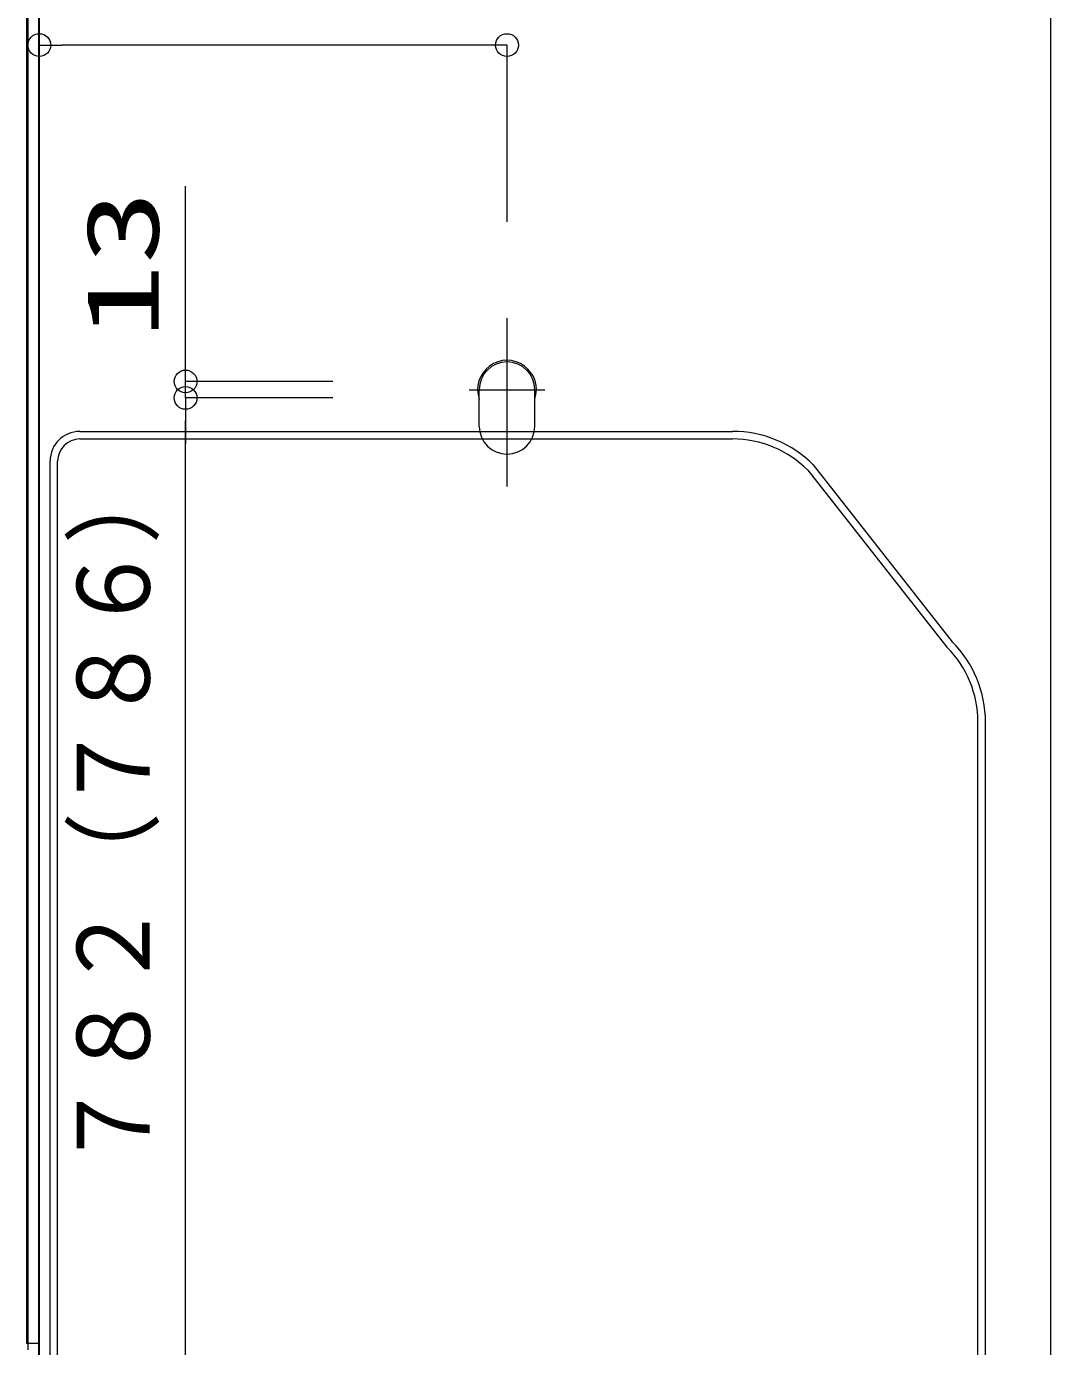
# Model space of a CAD drawing. Units: millimetres on the paper. Extents: x -305 to 305, y -152 to 152.
# Drawn here: x -248.1 to -221.09, y -75.77 to -40.96 of the extents above; entities that cross this region are included whole.
import ezdxf
from ezdxf.enums import TextEntityAlignment as Align

# ---------------------------------------------------------------- set-up
doc = ezdxf.new("R2010")
doc.units = ezdxf.units.MM
doc.linetypes.add('LONG_CHAIN', pattern=[21, 18, -1, 1, -1])
doc.layers.add('0-0_0', color=7, linetype='Continuous', lineweight=9)
doc.layers.add('0-1_VIEW0001', color=7, linetype='Continuous', lineweight=9)
doc.styles.add('ＭＳ ゴシック', font='')
doc.styles.get('ＭＳ ゴシック').set_extended_font_data('MS Gothic')

# ---------------------------------------------------------------- blocks, each defined once
blk = doc.blocks.new('_ORIGIN')
at = {"layer": '0-0_0'}
blk.add_line((0, 0), (-1, 0), dxfattribs=at)
blk.add_circle((0, 0), 0.5, dxfattribs=at)

msp = doc.modelspace()

# ---------------------------------------------------------------- linework, layer by layer
at = {"layer": '0-0_0'}
for p, q in [((-243.901, -49.72), (-243.901, -49.12)), ((-243.901, -50.754), (-243.901, -50.32)), ((-240.015, -50.754), (-243.901, -50.754)), ((-243.902, -76.354), (-243.902, -51.354)), ((-243.901, -51.354), (-243.901, -51.954))]:
    msp.add_line(p, q, dxfattribs=at)
msp.add_lwpolyline([(-240.015, -50.32), (-243.901, -50.32), (-243.901, -45.168)], dxfattribs=at)
at = {"layer": '0-1_VIEW0001'}
for p, q in [((-248.098, -25.187), (-248.098, -75.687)), ((-248.058, -25.187), (-248.058, -75.854)), ((-247.781, -25.187), (-247.781, -76.887)), ((-247.758, -25.187), (-247.758, -76.954)), ((-221.091, -25.187), (-221.091, -78.426)), ((-247.758, -46.585), (-247.758, -41.449)), ((-236.025, -41.449), (-247.158, -41.449)), ((-235.425, -46.114), (-235.425, -41.449)), ((-246.689, -51.637), (-229.475, -51.637)), ((-246.689, -51.837), (-229.475, -51.837)), ((-247.475, -77.07), (-247.475, -52.422)), ((-247.275, -77.037), (-247.275, -52.422)), ((-227.353, -52.516), (-223.687, -57.182)), ((-227.495, -52.657), (-223.828, -57.323)), ((-223.008, -77.037), (-223.008, -59.303)), ((-222.808, -77.07), (-222.808, -59.303)), ((-248.058, -75.687), (-248.098, -75.687)), ((-247.781, -75.687), (-248.058, -75.687))]:
    msp.add_line(p, q, dxfattribs=at)
at = {"layer": '0-1_VIEW0001', "color": 2, "linetype": 'LONG_CHAIN'}
for p, q in [((-235.425, -53.087), (-235.425, -48.654)), ((-236.425, -50.537), (-234.425, -50.537))]:
    msp.add_line(p, q, dxfattribs=at)
at = {"layer": '0-1_VIEW0001', "color": 2}
for p, q in [((-236.158, -51.504), (-236.158, -50.537)), ((-234.691, -51.504), (-234.691, -50.537))]:
    msp.add_line(p, q, dxfattribs=at)
for centre, radius, start, end in [((-235.425, -50.537), 0.775, 341.1268, 198.8732), ((-235.425, -50.537), 0.733, 360, 180), ((-235.425, -51.504), 0.733, 180, 0)]:
    msp.add_arc(centre, radius, start, end, dxfattribs=at)
at = {"layer": '0-1_VIEW0001'}
for centre, radius, start, end in [((-246.689, -52.422), 0.785, 90, 180), ((-246.689, -52.422), 0.585, 90, 180), ((-229.475, -54.637), 3, 45, 90), ((-229.475, -54.637), 2.8, 45, 90), ((-225.808, -59.303), 2.8, 0, 45), ((-225.808, -59.303), 3, 0, 45)]:
    msp.add_arc(centre, radius, start, end, dxfattribs=at)

# ---------------------------------------------------------------- block references
at = {"layer": '0-0_0', "xscale": 0.6, "yscale": 0.6}
for p, rotation in [((-243.901, -50.32), 270), ((-243.902, -50.754), 90), ((-243.901, -50.754), 90)]:
    msp.add_blockref('_ORIGIN', p, dxfattribs=dict(at, rotation=rotation))
at = {"layer": '0-1_VIEW0001', "xscale": 0.6, "yscale": 0.6, "rotation": 180}
msp.add_blockref('_ORIGIN', (-247.758, -41.449), dxfattribs=at)
at = {"layer": '0-1_VIEW0001', "xscale": 0.6, "yscale": 0.6}
msp.add_blockref('_ORIGIN', (-235.425, -41.449), dxfattribs=at)

# ---------------------------------------------------------------- texts
at = {"layer": '0-0_0', "style": 'ＭＳ ゴシック'}
for s, width, p in [('13', 1.5, (-244.031, -49.192)), ('７８２（７８６）', 0.9, (-244.27, -71.114))]:
    msp.add_text(s, height=1.921, rotation=90, dxfattribs=dict(at, width=width)).set_placement(p, align=Align.BOTTOM_LEFT)

doc.saveas('drawing.dxf')
